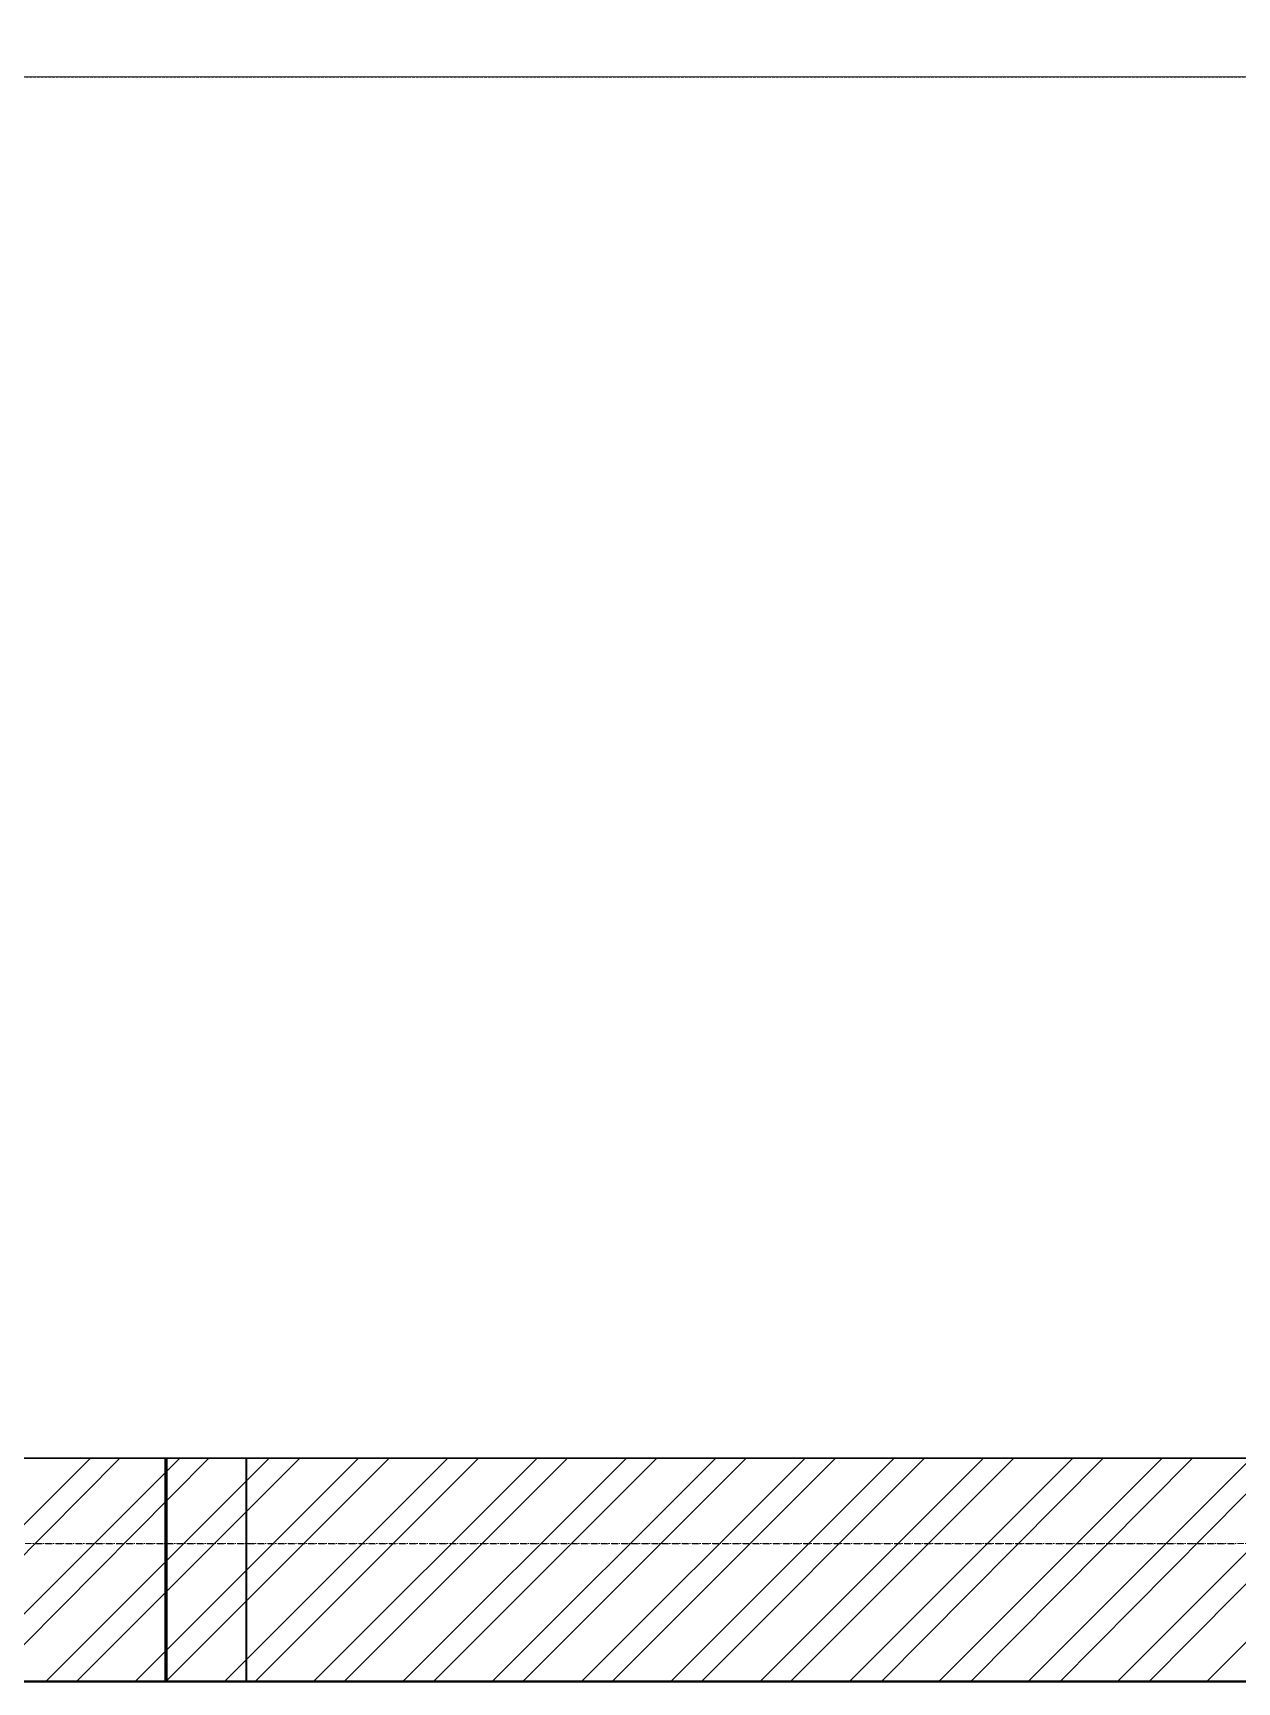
# Model space of a CAD drawing. Header units: millimetres. Extents: x -10178924 to 11692288, y -947381 to 58396.
# Drawn here: x 754411 to 757438, y -829089 to -824944 of the extents above; entities that cross this region are included whole.
import ezdxf

# ---------------------------------------------------------------- set-up
doc = ezdxf.new("R2010")
doc.units = ezdxf.units.MM
doc.linetypes.add('невидимая', pattern=[9.525, 6.35, -3.175])
doc.linetypes.add('осевая', pattern=[50.8, 31.75, -6.35, 6.35, -6.35])
for name, color, linetype, true_color in [('PDF _Контур пол Подвал', 7, 'Continuous', 0xcd6928), ('PDF _Размеры осевые', 7, 'Continuous', 0x5d6970), ('PDF _штриховка', 7, 'Continuous', 0x95834a)]:
    doc.layers.add(name, color=color, linetype=linetype, true_color=true_color)
doc.layers.add('PDF _перегородки нов.', color=7, linetype='Continuous')
doc.layers.add('PDF _Стены.1', color=7, linetype='Continuous')
for name, color, linetype, lineweight in [('Контур пол Подвал', 7, 'Continuous', 9), ('перегородки нов.', 112, 'Continuous', 30), ('Размеры осевые', 153, 'Continuous', 9), ('Стены.1', 7, 'Continuous', 25), ('ШТРИХОВКА', 252, 'Continuous', 15)]:
    doc.layers.add(name, color=color, linetype=linetype, lineweight=lineweight)

# ---------------------------------------------------------------- blocks, each defined once
blk = doc.blocks.new('A$C5282721b')
at = {"layer": 'ШТРИХОВКА', "ltscale": 100, "true_color": 0x000000, "transparency": 33554687}
h = blk.add_hatch(dxfattribs=at)
h.set_pattern_fill('ANSI31', color=18, scale=50)
h.set_pattern_definition([(45, (-79853.19, 25128.16), (-112.2532, 112.2532), [])])
h.paths.add_polyline_path([(5440.998, -31868.119), (-7386.275, -31868.119), (-7386.275, -48296.478), (61378.75, -48296.478), (61378.75, -31842.839), (41035.118, -31842.839), (41035.118, -31656.036), (40796.248, -31656.036), (40796.248, -31842.839), (40629.962, -31842.839), (40629.962, -31942.839), (40605.14, -34348.621), (40629.93, -32405.355), (39128.581, -32429.908), (40629.962, -32402.839), (40629.675, -32155.326), (39132.149, -32179.816), (39135.64, -31968.17), (38886.085, -31968.17), (38879.867, -32433.975), (40623.548, -32405.459), (40553.111, -38427.181), (40243.01, -38425.516), (40241.748, -38827.97), (43340.219, -38835.027), (43340.219, -38442.147), (40953.116, -38429.329), (41029.994, -32402.839), (54378.974, -32402.839), (54378.974, -35923.465), (54778.974, -35923.465), (54778.974, -32402.839), (60818.75, -32402.839), (60818.75, -41309.464), (60472.291, -41309.464), (60472.291, -41709.464), (60818.75, -41709.464), (60818.75, -47736.478), (44025.201, -47736.478), (44013.125, -46167.929), (43613.137, -46171.008), (43625.189, -47736.478), (27189.462, -47736.478), (27189.462, -44565.139), (26789.462, -44565.139), (26789.462, -47736.478), (10401.743, -47736.478), (10394.408, -46134.647), (9994.404, -46134.678), (10001.739, -47736.478), (-6826.275, -47736.478), (-6826.275, -41729.869), (-6530.734, -41731.097), (-6529.072, -41331.1), (-6826.275, -41329.865), (-6826.275, -32428.119), (-762.705, -32428.119), (-770.891, -36004.088), (-370.903, -36005.35), (-362.703, -32428.119), (5640.998, -32428.119), (5640.998, -31868.119)])
h.paths.add_polyline_path([(3584.804, -41373.023), (3584.804, -41773.13), (9973.974, -41799.679), (9987.536, -44634.678), (10387.54, -44634.678), (10372.735, -41401.332)], flags=17)
h.paths.add_polyline_path([(2513.142, -41768.578), (2514.803, -41368.779), (-383.184, -41356.638), (-371.114, -37407.013), (-774.123, -37406.088), (-783.181, -41354.976), (-5508.242, -41335.314), (-5509.901, -41734.604)], flags=17)
at = {"layer": 'Контур пол Подвал', "color": 18, "linetype": 'невидимая', "true_color": 0x000000, "transparency": 33554687}
blk.add_line((14394.417, -44264.958), (36068.725, -44264.958), dxfattribs=at)
at = {"layer": 'перегородки нов.', "color": 18, "ltscale": 100, "true_color": 0x000000, "transparency": 33554687}
for p, q in [((32389.462, -48296.478), (32389.462, -47736.478)), ((32589.462, -48296.478), (32589.462, -47736.478))]:
    blk.add_line(p, q, dxfattribs=at)
at = {"layer": 'Размеры осевые', "color": 251, "linetype": 'осевая', "ltscale": 0.5, "transparency": 33554687}
blk.add_line((-9750, -47950), (62308.109, -47950), dxfattribs=at)
at = {"layer": 'Стены.1', "color": 18, "linetype": 'Continuous', "true_color": 0x000000, "transparency": 33554687, "flags": 128}
for points in [[(43625.189, -47736.478), (27189.462, -47736.478)], [(44025.201, -48296.478), (27189.462, -48296.478)]]:
    blk.add_lwpolyline(points, dxfattribs=at)

msp = doc.modelspace()

# ---------------------------------------------------------------- linework, layer by layer
at = {"layer": 'PDF _Контур пол Подвал', "lineweight": 9}
msp.add_lwpolyline([(736752, -826925.6), (736752, -825054.5), (758421.7, -825054.5)], dxfattribs=at)
at = {"layer": 'PDF _перегородки нов.', "lineweight": 30}
for points in [[(754743.8, -829088.9), (754743.8, -828525.9)], [(754947, -829088.9), (754947, -828525.9)]]:
    msp.add_lwpolyline(points, dxfattribs=at)
at = {"layer": 'PDF _Размеры осевые', "lineweight": 9}
for points in [[(754413.6, -828741.8), (754413.6, -828741.8)], [(754417.8, -828741.8), (754434.7, -828741.8)], [(754439, -828741.8), (754439, -828741.8)], [(754443.2, -828741.8), (754460.1, -828741.8)], [(754464.4, -828741.8), (754464.4, -828741.8)], [(754468.6, -828741.8), (754485.5, -828741.8)], [(754489.8, -828741.8), (754489.8, -828741.8)], [(754494, -828741.8), (754510.9, -828741.8)], [(754515.2, -828741.8), (754515.2, -828741.8)], [(754519.4, -828741.8), (754536.3, -828741.8)], [(754540.6, -828741.8), (754540.6, -828741.8)], [(754544.8, -828741.8), (754561.7, -828741.8)], [(754566, -828741.8), (754566, -828741.8)], [(754570.2, -828741.8), (754587.1, -828741.8)], [(754591.4, -828741.8), (754591.4, -828741.8)], [(754595.6, -828741.8), (754612.5, -828741.8)], [(754616.8, -828741.8), (754616.8, -828741.8)], [(754621, -828741.8), (754637.9, -828741.8)], [(754642.2, -828741.8), (754642.2, -828741.8)], [(754646.4, -828741.8), (754663.3, -828741.8)], [(754667.6, -828741.8), (754667.6, -828741.8)], [(754671.8, -828741.8), (754688.7, -828741.8)], [(754693, -828741.8), (754693, -828741.8)], [(754697.2, -828741.8), (754714.1, -828741.8)], [(754718.4, -828741.8), (754718.4, -828741.8)], [(754722.6, -828741.8), (754739.5, -828741.8)], [(754743.8, -828741.8), (754743.8, -828741.8)], [(754748, -828741.8), (754764.9, -828741.8)], [(754769.2, -828741.8), (754769.2, -828741.8)], [(754773.4, -828741.8), (754790.3, -828741.8)], [(754794.6, -828741.8), (754794.6, -828741.8)], [(754798.8, -828741.8), (754815.7, -828741.8)], [(754820, -828741.8), (754820, -828741.8)], [(754824.2, -828741.8), (754841.1, -828741.8)], [(754845.4, -828741.8), (754845.4, -828741.8)], [(754849.6, -828741.8), (754866.5, -828741.8)], [(754870.8, -828741.8), (754870.8, -828741.8)], [(754875, -828741.8), (754891.9, -828741.8)], [(754896.2, -828741.8), (754896.2, -828741.8)], [(754900.4, -828741.8), (754917.3, -828741.8)], [(754921.6, -828741.8), (754921.6, -828741.8)], [(754925.8, -828741.8), (754942.7, -828741.8)], [(754947, -828741.8), (754947, -828741.8)], [(754951.2, -828741.8), (754968.1, -828741.8)], [(754972.4, -828741.8), (754972.4, -828741.8)], [(754976.6, -828741.8), (754993.5, -828741.8)], [(754997.8, -828741.8), (754997.8, -828741.8)], [(755002, -828741.8), (755018.9, -828741.8)], [(755023.2, -828741.8), (755023.2, -828741.8)], [(755027.4, -828741.8), (755044.3, -828741.8)], [(755048.6, -828741.8), (755048.6, -828741.8)], [(755052.8, -828741.8), (755069.7, -828741.8)], [(755074, -828741.8), (755074, -828741.8)], [(755078.2, -828741.8), (755095.2, -828741.8)], [(755099.4, -828741.8), (755099.4, -828741.8)], [(755103.6, -828741.8), (755120.5, -828741.8)], [(755124.8, -828741.8), (755124.8, -828741.8)], [(755129, -828741.8), (755145.9, -828741.8)], [(755150.2, -828741.8), (755150.2, -828741.8)], [(755154.4, -828741.8), (755171.3, -828741.8)], [(755175.6, -828741.8), (755175.6, -828741.8)], [(755179.8, -828741.8), (755196.7, -828741.8)], [(755201, -828741.8), (755201, -828741.8)], [(755205.2, -828741.8), (755222.2, -828741.8)], [(755226.4, -828741.8), (755226.4, -828741.8)], [(755230.6, -828741.8), (755247.5, -828741.8)], [(755251.8, -828741.8), (755251.8, -828741.8)], [(755256, -828741.8), (755272.9, -828741.8)], [(755277.2, -828741.8), (755277.2, -828741.8)], [(755281.4, -828741.8), (755298.4, -828741.8)], [(755302.6, -828741.8), (755302.6, -828741.8)], [(755306.8, -828741.8), (755323.8, -828741.8)], [(755328, -828741.8), (755328, -828741.8)], [(755332.2, -828741.8), (755349.2, -828741.8)], [(755353.4, -828741.8), (755353.4, -828741.8)], [(755357.6, -828741.8), (755374.5, -828741.8)], [(755378.8, -828741.8), (755378.8, -828741.8)], [(755383, -828741.8), (755399.9, -828741.8)], [(755404.2, -828741.8), (755404.2, -828741.8)], [(755408.4, -828741.8), (755425.4, -828741.8)], [(755429.6, -828741.8), (755429.6, -828741.8)], [(755433.8, -828741.8), (755450.8, -828741.8)], [(755455, -828741.8), (755455, -828741.8)], [(755459.2, -828741.8), (755476.2, -828741.8)], [(755480.4, -828741.8), (755480.4, -828741.8)], [(755484.6, -828741.8), (755501.6, -828741.8)], [(755505.8, -828741.8), (755505.8, -828741.8)], [(755510, -828741.8), (755527, -828741.8)], [(755531.2, -828741.8), (755531.2, -828741.8)], [(755535.4, -828741.8), (755552.4, -828741.8)], [(755556.6, -828741.8), (755556.6, -828741.8)], [(755560.8, -828741.8), (755577.8, -828741.8)], [(755582, -828741.8), (755582, -828741.8)], [(755586.2, -828741.8), (755603.2, -828741.8)], [(755607.4, -828741.8), (755607.4, -828741.8)], [(755611.6, -828741.8), (755628.6, -828741.8)], [(755632.8, -828741.8), (755632.8, -828741.8)], [(755637, -828741.8), (755654, -828741.8)], [(755658.2, -828741.8), (755658.2, -828741.8)], [(755662.4, -828741.8), (755679.4, -828741.8)], [(755683.6, -828741.8), (755683.6, -828741.8)], [(755687.8, -828741.8), (755704.8, -828741.8)], [(755709, -828741.8), (755709, -828741.8)], [(755713.2, -828741.8), (755730.2, -828741.8)], [(755734.4, -828741.8), (755734.4, -828741.8)], [(755738.6, -828741.8), (755755.6, -828741.8)], [(755759.8, -828741.8), (755759.8, -828741.8)], [(755764, -828741.8), (755781, -828741.8)], [(755785.2, -828741.8), (755785.2, -828741.8)], [(755789.4, -828741.8), (755806.4, -828741.8)], [(755810.6, -828741.8), (755810.6, -828741.8)], [(755814.8, -828741.8), (755831.8, -828741.8)], [(755836, -828741.8), (755836, -828741.8)], [(755840.2, -828741.8), (755857.2, -828741.8)], [(755861.4, -828741.8), (755861.4, -828741.8)], [(755865.6, -828741.8), (755882.6, -828741.8)], [(755886.8, -828741.8), (755886.8, -828741.8)], [(755891, -828741.8), (755908, -828741.8)], [(755912.2, -828741.8), (755912.2, -828741.8)], [(755916.4, -828741.8), (755933.4, -828741.8)], [(755937.6, -828741.8), (755937.6, -828741.8)], [(755941.8, -828741.8), (755958.8, -828741.8)], [(755963, -828741.8), (755963, -828741.8)], [(755967.2, -828741.8), (755984.2, -828741.8)], [(755988.4, -828741.8), (755988.4, -828741.8)], [(755992.6, -828741.8), (756009.6, -828741.8)], [(756013.8, -828741.8), (756013.8, -828741.8)], [(756018, -828741.8), (756035, -828741.8)], [(756039.2, -828741.8), (756039.2, -828741.8)], [(756043.4, -828741.8), (756060.4, -828741.8)], [(756064.6, -828741.8), (756064.6, -828741.8)], [(756068.8, -828741.8), (756085.8, -828741.8)], [(756090, -828741.8), (756090, -828741.8)], [(756094.2, -828741.8), (756111.2, -828741.8)], [(756115.4, -828741.8), (756115.4, -828741.8)], [(756119.6, -828741.8), (756136.6, -828741.8)], [(756140.8, -828741.8), (756140.8, -828741.8)], [(756145, -828741.8), (756162, -828741.8)], [(756166.2, -828741.8), (756166.2, -828741.8)], [(756170.4, -828741.8), (756187.4, -828741.8)], [(756191.6, -828741.8), (756191.6, -828741.8)], [(756195.8, -828741.8), (756212.8, -828741.8)], [(756217, -828741.8), (756217, -828741.8)], [(756221.2, -828741.8), (756238.2, -828741.8)], [(756242.4, -828741.8), (756242.4, -828741.8)], [(756246.6, -828741.8), (756263.6, -828741.8)], [(756267.8, -828741.8), (756267.8, -828741.8)], [(756272, -828741.8), (756289, -828741.8)], [(756293.2, -828741.8), (756293.2, -828741.8)], [(756297.4, -828741.8), (756314.4, -828741.8)], [(756318.6, -828741.8), (756318.6, -828741.8)], [(756322.8, -828741.8), (756339.8, -828741.8)], [(756344, -828741.8), (756344, -828741.8)], [(756348.2, -828741.8), (756365.2, -828741.8)], [(756369.4, -828741.8), (756369.4, -828741.8)], [(756373.6, -828741.8), (756390.6, -828741.8)], [(756394.8, -828741.8), (756394.8, -828741.8)], [(756399, -828741.8), (756416, -828741.8)], [(756420.2, -828741.8), (756420.2, -828741.8)], [(756424.4, -828741.8), (756441.4, -828741.8)], [(756445.6, -828741.8), (756445.6, -828741.8)], [(756449.8, -828741.8), (756466.8, -828741.8)], [(756471, -828741.8), (756471, -828741.8)], [(756475.2, -828741.8), (756492.2, -828741.8)], [(756496.4, -828741.8), (756496.4, -828741.8)], [(756500.6, -828741.8), (756517.6, -828741.8)], [(756521.8, -828741.8), (756521.8, -828741.8)], [(756526, -828741.8), (756543, -828741.8)], [(756547.2, -828741.8), (756547.2, -828741.8)], [(756551.4, -828741.8), (756568.4, -828741.8)], [(756572.6, -828741.8), (756572.6, -828741.8)], [(756576.8, -828741.8), (756593.8, -828741.8)], [(756598, -828741.8), (756598, -828741.8)], [(756602.2, -828741.8), (756619.2, -828741.8)], [(756623.4, -828741.8), (756623.4, -828741.8)], [(756627.6, -828741.8), (756644.6, -828741.8)], [(756648.8, -828741.8), (756648.8, -828741.8)], [(756653, -828741.8), (756670, -828741.8)], [(756674.2, -828741.8), (756674.2, -828741.8)], [(756678.4, -828741.8), (756695.4, -828741.8)], [(756699.6, -828741.8), (756699.6, -828741.8)], [(756703.8, -828741.8), (756720.8, -828741.8)], [(756725, -828741.8), (756725, -828741.8)], [(756729.2, -828741.8), (756746.2, -828741.8)], [(756750.4, -828741.8), (756750.4, -828741.8)], [(756754.6, -828741.8), (756771.6, -828741.8)], [(756775.8, -828741.8), (756775.8, -828741.8)], [(756780, -828741.8), (756797, -828741.8)], [(756801.2, -828741.8), (756801.2, -828741.8)], [(756805.4, -828741.8), (756822.4, -828741.8)], [(756826.6, -828741.8), (756826.6, -828741.8)], [(756830.8, -828741.8), (756847.8, -828741.8)], [(756852, -828741.8), (756852, -828741.8)], [(756856.2, -828741.8), (756873.2, -828741.8)], [(756877.4, -828741.8), (756877.4, -828741.8)], [(756881.6, -828741.8), (756898.6, -828741.8)], [(756902.8, -828741.8), (756902.8, -828741.8)], [(756907, -828741.8), (756924, -828741.8)], [(756928.2, -828741.8), (756928.2, -828741.8)], [(756932.4, -828741.8), (756949.4, -828741.8)], [(756953.6, -828741.8), (756953.6, -828741.8)], [(756957.8, -828741.8), (756974.8, -828741.8)], [(756979, -828741.8), (756979, -828741.8)], [(756983.2, -828741.8), (757000.2, -828741.8)], [(757004.4, -828741.8), (757004.4, -828741.8)], [(757008.6, -828741.8), (757025.6, -828741.8)], [(757029.8, -828741.8), (757029.8, -828741.8)], [(757034, -828741.8), (757051, -828741.8)], [(757055.2, -828741.8), (757055.2, -828741.8)], [(757059.4, -828741.8), (757076.4, -828741.8)], [(757080.6, -828741.8), (757080.6, -828741.8)], [(757084.8, -828741.8), (757101.8, -828741.8)], [(757106, -828741.8), (757106, -828741.8)], [(757110.2, -828741.8), (757127.2, -828741.8)], [(757131.4, -828741.8), (757131.4, -828741.8)], [(757135.6, -828741.8), (757152.6, -828741.8)], [(757156.8, -828741.8), (757156.8, -828741.8)], [(757161, -828741.8), (757178, -828741.8)], [(757182.2, -828741.8), (757182.2, -828741.8)], [(757186.4, -828741.8), (757203.4, -828741.8)], [(757207.6, -828741.8), (757207.6, -828741.8)], [(757211.8, -828741.8), (757228.8, -828741.8)], [(757233, -828741.8), (757233, -828741.8)], [(757237.2, -828741.8), (757254.2, -828741.8)], [(757258.4, -828741.8), (757258.4, -828741.8)], [(757262.6, -828741.8), (757279.6, -828741.8)], [(757283.8, -828741.8), (757283.8, -828741.8)], [(757288, -828741.8), (757305, -828741.8)], [(757309.2, -828741.8), (757309.2, -828741.8)], [(757313.4, -828741.8), (757330.4, -828741.8)], [(757334.6, -828741.8), (757334.6, -828741.8)], [(757338.8, -828741.8), (757355.8, -828741.8)], [(757360, -828741.8), (757360, -828741.8)], [(757364.2, -828741.8), (757381.2, -828741.8)], [(757385.4, -828741.8), (757385.4, -828741.8)], [(757389.6, -828741.8), (757406.6, -828741.8)], [(757410.8, -828741.8), (757410.8, -828741.8)], [(757415, -828741.8), (757432, -828741.8)], [(757436.2, -828741.8), (757436.2, -828741.8)]]:
    msp.add_lwpolyline(points, dxfattribs=at)
at = {"layer": 'PDF _Стены.1', "lineweight": 25}
for points in [[(765979.1, -828525.9), (749545.9, -828525.9)], [(766381.3, -829088.9), (749545.9, -829088.9)]]:
    msp.add_lwpolyline(points, dxfattribs=at)
at = {"layer": 'PDF _штриховка', "color": 251, "lineweight": 5, "true_color": 0x636466}
for points in [[(754070.7, -829088.9), (754629.5, -828525.9)], [(754295, -829088.9), (754853.8, -828525.9)], [(754519.4, -829088.9), (755082.4, -828525.9)], [(754743.8, -829088.9), (755306.8, -828525.9)], [(754968.1, -829088.9), (755531.2, -828525.9)], [(755192.5, -829088.9), (755755.5, -828525.9)], [(755416.9, -829088.9), (755979.9, -828525.9)], [(755641.3, -829088.9), (756204.3, -828525.9)], [(755865.6, -829088.9), (756428.6, -828525.9)], [(756090, -829088.9), (756653, -828525.9)], [(756314.4, -829088.9), (756877.4, -828525.9)], [(756543, -829088.9), (757101.7, -828525.9)], [(756767.3, -829088.9), (757326.1, -828525.9)], [(756991.7, -829088.9), (757550.5, -828525.9)], [(757216.1, -829088.9), (757774.8, -828525.9)]]:
    msp.add_lwpolyline(points, dxfattribs=at)

# ---------------------------------------------------------------- block references
msp.add_blockref('A$C5282721b', (722358.6, -780790.4))

doc.saveas('drawing.dxf')
